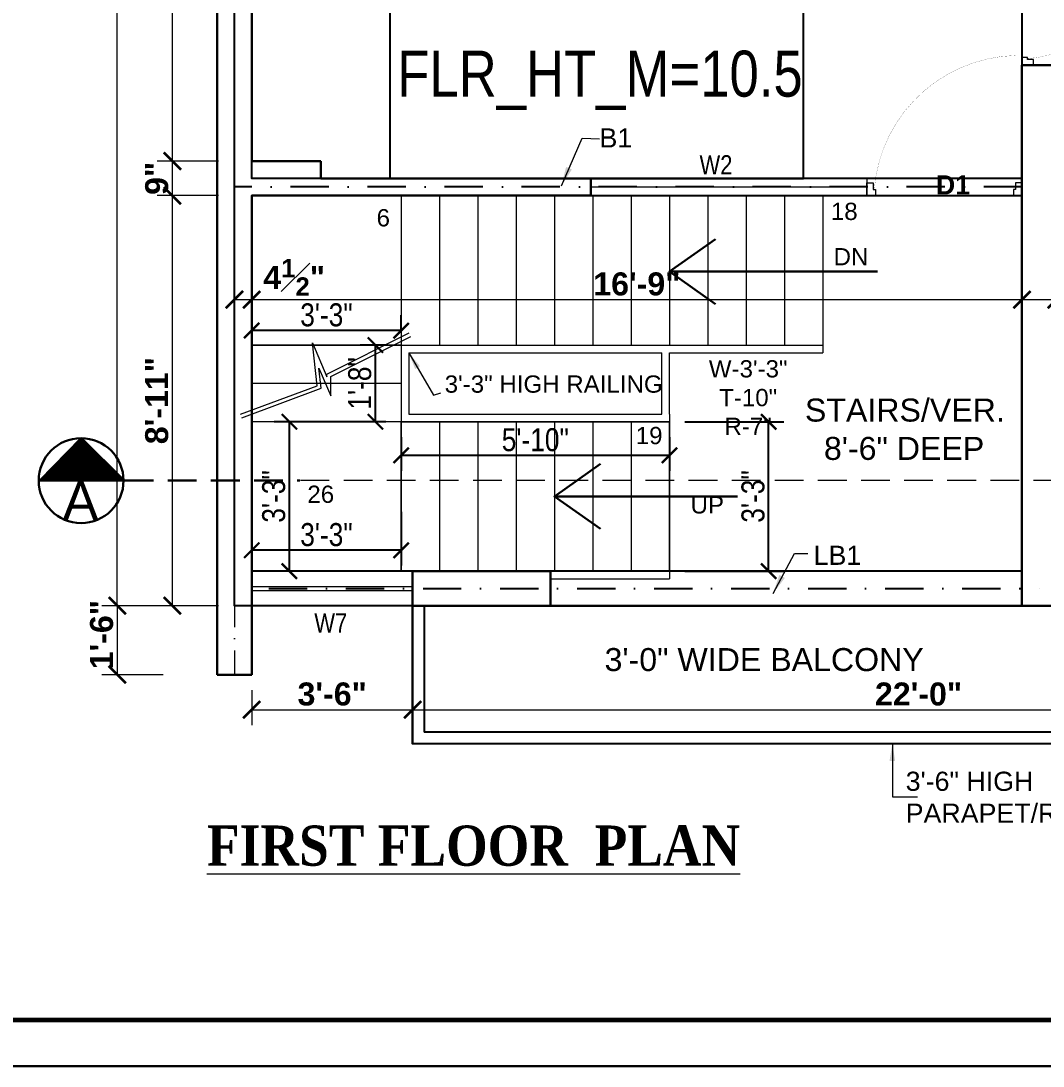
# Model space of a CAD drawing. Header units: feet. Extents: x 12125 to 16886, y -11859 to -10215.
# Drawn here: x 13717.1 to 13983.8, y -11661.1 to -11388.4 of the extents above; entities that cross this region are included whole.
import ezdxf

# ---------------------------------------------------------------- set-up
doc = ezdxf.new("R2010")
doc.units = ezdxf.units.FT
doc.header["$MEASUREMENT"] = 0
doc.header["$PDMODE"] = 2
for name, pattern in [('ACAD_ISO04W100', [30, 24, -3, 0, -3]), ('DASHDOT', [1, 0.5, -0.25, 0, -0.25]), ('DASHED', [0.75, 0.5, -0.25])]:
    doc.linetypes.add(name, pattern=pattern)
doc.layers.get('0').update_dxf_attribs({"lineweight": 30})
for name, color, linetype, lineweight in [('BEAM', 3, 'Continuous', 15), ('BLK_1_FLR_1_STAIR_1_FLIGHT_1', 7, 'Continuous', 0), ('BLK_1_FLR_1_STAIR_1_FLIGHT_2', 7, 'Continuous', 0), ('BLK_1_FLR_1_STAIR_1_LANDING_1', 7, 'Continuous', 0), ('center line', 253, 'ACAD_ISO04W100', 5), ('DIM 01', 7, 'Continuous', 9), ('DOOR', 32, 'Continuous', 13), ('DOTTED', 15, 'DASHED', 18), ('HATCH', 9, 'Continuous', 20), ('JOINERY TEXT', 193, 'Continuous', 0), ('RAILING', 210, 'Continuous', 25), ('STAIR', 82, 'Continuous', 15), ('TEXT', 7, 'Continuous', 30), ('TITLE', 5, 'Continuous', 30), ('WALL', 10, 'Continuous', 30), ('WINDOW', 150, 'Continuous', 20)]:
    doc.layers.add(name, color=color, linetype=linetype, lineweight=lineweight)
doc.layers.add('BLK_1_FLR_1_BLT_UP_AREA', color=25, linetype='Continuous', true_color=0x995f4c, plot=False)
doc.layers.add('BLK_1_FLR_1_CHAJJA', color=7, linetype='Continuous')
doc.layers.add('BLK_1_FLR_1_ROOM_3_LIGHT_VENTILATION_3', color=7, linetype='Continuous')
doc.layers.add('BLK_1_FLR_1_REGULAR_ROOM_3', color=1, linetype='Continuous', plot=False)
doc.layers.add('BLK_1_FLR_1_STAIR_1', color=1, linetype='Continuous', plot=False)
doc.styles.add('AR. TEXT 01', font='arialbd.ttf')
doc.styles.add('p.h tex', font='techb___.ttf')
doc.styles.get("Standard").update_dxf_attribs({"font": 'ARIALN.TTF'})
doc.styles.add('TEX02', font='GARA.TTF')
doc.styles.add('TITLE TXT', font='arial.ttf', dxfattribs={"height": 6})
doc.dimstyles.new('DIM 50', dxfattribs={"dimtxt": 6, "dimasz": 3, "dimexe": 6, "dimexo": 4, "dimgap": 0.3125, "dimtad": 1, "dimzin": 3, "dimdsep": 46, "dimlunit": 4, "dimtxsty": 'AR. TEXT 01', "dimblk": 'DOT', "dimcen": 0.09, "dimclrd": 256, "dimclre": 256, "dimclrt": 256, "dimazin": 0, "dimtfac": 0.8, "dimtofl": 0, "dimtmove": 1, "dimatfit": 3, "dimfxl": 6, "dimfxlon": 1, "dimfrac": 1, "dimtolj": 1, "dimtzin": 0, "dimlwd": -1, "dimlwe": -1, "dimarcsym": 1})
doc.dimstyles.get("Standard").update_dxf_attribs({"dimtxt": 6, "dimasz": 4, "dimexe": 4, "dimexo": 4, "dimgap": 1, "dimtad": 1, "dimdec": 1, "dimzin": 3, "dimdsep": 46, "dimlunit": 4, "dimtxsty": 'Standard', "dimblk": 'ARCHTICK', "dimcen": 0.09, "dimadec": 0, "dimazin": 0, "dimtfac": 1.005, "dimtdec": 1, "dimtofl": 0, "dimtmove": 2, "dimatfit": 3, "dimfxl": 4, "dimfxlon": 1, "dimtolj": 1, "dimtzin": 0, "dimarcsym": 0})

# ---------------------------------------------------------------- blocks, each defined once
blk = doc.blocks.new('D4')
at = {"const_width": 1.12}
blk.add_lwpolyline([(-48.4, 1142.1, 0.383411), (-1083.4, 51.8, 0.414214)], format="xyb", dxfattribs=at)
for points in [[(-100, 1151), (-48.4, 1151), (-48.4, 1133.3), (0, 1133.3), (0, 1200), (-100, 1200), (-100, 1151)], [(-100, 49), (-48.4, 49), (-48.4, 66.7), (0, 66.7), (0, 0), (-100, 0), (-100, 49)]]:
    blk.add_lwpolyline(points)
blk.add_lwpolyline([(-1083.4, 51.8), (-58.1, 51.8), (-58.1, 67.5), (-1083.4, 67.5)], dxfattribs=at)
blk = doc.blocks.new('_Dot')
at = {"color": 0, "linetype": 'ByBlock', "lineweight": -2}
blk.add_line((-0.5, 0), (-1, 0), dxfattribs=at)
at = {"color": 0, "linetype": 'ByBlock', "const_width": 0.5}
blk.add_lwpolyline([(-0.25, 0, 1), (0.25, 0, 1)], format="xyb", close=True, dxfattribs=at)
blk = doc.blocks.new('WERF')
at = {"layer": 'HATCH', "ltscale": 10}
h = blk.add_hatch(dxfattribs=at)
h.set_pattern_fill('ANSI31', color=256, angle=90, style=0)
h.set_pattern_definition([(135, (-8259.03711, -71951.85802), (-0.08838834765, -0.08838834765), [])])
h.paths.add_polyline_path([(79796.25, -79394.93), (79785.18, -79406), (79807.32, -79406)])
h = blk.add_hatch(dxfattribs=at)
h.set_pattern_fill('ANSI31', color=256, angle=90, style=0)
h.set_pattern_definition([(135, (-7925.13283, -71951.85802), (-0.08838834765, -0.08838834765), [])])
h.paths.add_polyline_path([(80243.74, -79394.93), (80254.8, -79406), (80232.67, -79406)])
at = {"layer": 'WALL', "color": 3, "ltscale": 15}
for p, q in [((79795.93, -79394.93), (79785.18, -79406)), ((79795.93, -79394.93), (79807, -79406)), ((80244.06, -79394.93), (80232.99, -79406)), ((80244.06, -79394.93), (80254.8, -79406)), ((79807.32, -79406), (79785.18, -79406)), ((80232.67, -79406), (80254.8, -79406))]:
    blk.add_line(p, q, dxfattribs=at)
at = {"layer": 'WALL', "color": 3, "linetype": 'DASHED', "ltscale": 15}
for p, q in [((79807.32, -79406), (79853.04, -79406)), ((80232.67, -79406), (80186.95, -79406))]:
    blk.add_line(p, q, dxfattribs=at)
at = {"layer": 'WALL', "color": 3, "linetype": 'DASHED', "lineweight": 20, "ltscale": 15}
blk.add_line((80186.95, -79406), (79853.04, -79406), dxfattribs=at)
at = {"layer": 'WALL', "color": 3, "ltscale": 15}
for centre in [(79795.93, -79406), (80244.06, -79406)]:
    blk.add_circle(centre, 11.07, dxfattribs=at)
at = {"layer": 'TEXT', "char_height": 10, "width": 27.269, "attachment_point": 2, "style": 'TEX02'}
for insert in [(79795.79, -79406.24), (80244.2, -79406.24)]:
    blk.add_mtext('\\A1;{\\fArial|b0|i0|c0|p34;A}', dxfattribs=dict(at, insert=insert))
blk = doc.blocks.new('_ArchTick')
at = {"color": 0, "linetype": 'ByBlock', "const_width": 0.15}
blk.add_lwpolyline([(-0.5, -0.5), (0.5, 0.5)], dxfattribs=at)
blk = doc.blocks.new('*D47')
at = {"layer": 'Defpoints', "color": 0, "transparency": 16777216}
for p in [(13742.19, -10934.95), (13807.83, -10934.95), (13802.44, -11540.95)]:
    blk.add_point(p, dxfattribs=at)
at = {"layer": 'DIM 01', "transparency": 16777216}
for p, q in [((13754.19, -10934.95), (13738.19, -10934.95)), ((13742.19, -11540.95), (13742.19, -10934.95)), ((13754.19, -11540.95), (13738.19, -11540.95))]:
    blk.add_line(p, q, dxfattribs=at)
at = {"layer": 'DIM 01', "transparency": 16777216, "xscale": 4.5, "yscale": 4.5, "zscale": 4.5}
for p, rotation in [((13742.19, -10934.95), 90), ((13742.19, -11540.95), 270)]:
    blk.add_blockref('_ArchTick', p, dxfattribs=dict(at, rotation=rotation))
at = {"layer": 'DIM 01', "transparency": 16777216, "insert": (13738.13, -11237.95), "char_height": 6, "attachment_point": 5, "rotation": 90, "style": 'AR. TEXT 01'}
blk.add_mtext('\\A1;50\'-6"', dxfattribs=at)
blk = doc.blocks.new('*D48')
at = {"layer": 'Defpoints', "color": 0, "transparency": 16777216}
for p in [(13796.24, -11540.95), (13742.19, -11558.95), (13781.78, -11558.95)]:
    blk.add_point(p, dxfattribs=at)
at = {"layer": 'DIM 01', "transparency": 16777216}
for p, q in [((13754.19, -11540.95), (13738.19, -11540.95)), ((13742.19, -11540.95), (13742.19, -11558.95)), ((13754.19, -11558.95), (13738.19, -11558.95))]:
    blk.add_line(p, q, dxfattribs=at)
at = {"layer": 'DIM 01', "transparency": 16777216, "xscale": 4.5, "yscale": 4.5, "zscale": 4.5}
for p, rotation in [((13742.19, -11540.95), 90), ((13742.19, -11558.95), 270)]:
    blk.add_blockref('_ArchTick', p, dxfattribs=dict(at, rotation=rotation))
at = {"layer": 'DIM 01', "transparency": 16777216, "insert": (13738.13, -11548.51), "char_height": 6, "attachment_point": 5, "rotation": 90, "style": 'AR. TEXT 01'}
blk.add_mtext('\\A1;1\'-6"', dxfattribs=at)
blk = doc.blocks.new('*D49')
at = {"layer": 'Defpoints', "color": 0, "transparency": 16777216}
for p in [(13756.58, -11433.95), (13794.59, -11433.95), (13799.78, -11540.95)]:
    blk.add_point(p, dxfattribs=at)
at = {"layer": 'DIM 01', "transparency": 16777216}
for p, q in [((13768.58, -11433.95), (13752.58, -11433.95)), ((13756.58, -11540.95), (13756.58, -11433.95)), ((13768.58, -11540.95), (13752.58, -11540.95))]:
    blk.add_line(p, q, dxfattribs=at)
at = {"layer": 'DIM 01', "transparency": 16777216, "xscale": 4.5, "yscale": 4.5, "zscale": 4.5}
for p, rotation in [((13756.58, -11433.95), 90), ((13756.58, -11540.95), 270)]:
    blk.add_blockref('_ArchTick', p, dxfattribs=dict(at, rotation=rotation))
at = {"layer": 'DIM 01', "transparency": 16777216, "insert": (13752.52, -11487.45), "char_height": 6, "attachment_point": 5, "rotation": 90, "style": 'AR. TEXT 01'}
blk.add_mtext('\\A1;8\'-11"', dxfattribs=at)
blk = doc.blocks.new('*D50')
at = {"layer": 'Defpoints', "color": 0, "transparency": 16777216}
for p in [(13756.58, -11424.95), (13795.55, -11424.95), (13794.59, -11433.95)]:
    blk.add_point(p, dxfattribs=at)
at = {"layer": 'DIM 01', "transparency": 16777216}
for p, q in [((13768.58, -11424.95), (13752.58, -11424.95)), ((13756.58, -11433.95), (13756.58, -11424.95)), ((13768.58, -11433.95), (13752.58, -11433.95))]:
    blk.add_line(p, q, dxfattribs=at)
at = {"layer": 'DIM 01', "transparency": 16777216, "xscale": 4.5, "yscale": 4.5, "zscale": 4.5}
for p, rotation in [((13756.58, -11424.95), 90), ((13756.58, -11433.95), 270)]:
    blk.add_blockref('_ArchTick', p, dxfattribs=dict(at, rotation=rotation))
at = {"layer": 'DIM 01', "transparency": 16777216, "insert": (13752.52, -11429.45), "char_height": 6, "attachment_point": 5, "rotation": 90, "style": 'AR. TEXT 01'}
blk.add_mtext('\\A1;9"', dxfattribs=at)
blk = doc.blocks.new('*D51')
at = {"layer": 'Defpoints', "color": 0, "transparency": 16777216}
for p in [(13756.58, -11276.95), (13793.81, -11276.95), (13795.55, -11424.95)]:
    blk.add_point(p, dxfattribs=at)
at = {"layer": 'DIM 01', "transparency": 16777216}
for p, q in [((13768.58, -11276.95), (13752.58, -11276.95)), ((13756.58, -11424.95), (13756.58, -11276.95)), ((13768.58, -11424.95), (13752.58, -11424.95))]:
    blk.add_line(p, q, dxfattribs=at)
at = {"layer": 'DIM 01', "transparency": 16777216, "xscale": 4.5, "yscale": 4.5, "zscale": 4.5}
for p, rotation in [((13756.58, -11276.95), 90), ((13756.58, -11424.95), 270)]:
    blk.add_blockref('_ArchTick', p, dxfattribs=dict(at, rotation=rotation))
at = {"layer": 'DIM 01', "transparency": 16777216, "insert": (13752.57, -11350.95), "char_height": 6, "attachment_point": 5, "rotation": 90, "style": 'AR. TEXT 01'}
blk.add_mtext('\\A1;12\'-4"', dxfattribs=at)
blk = doc.blocks.new('*D62')
at = {"layer": 'Defpoints', "color": 0, "transparency": 16777216}
for p in [(13777.28, -11558.95), (13819.28, -11558.95), (13819.28, -11568.09)]:
    blk.add_point(p, dxfattribs=at)
at = {"layer": 'DIM 01', "transparency": 16777216}
for p, q in [((13777.28, -11562.95), (13777.28, -11572.09)), ((13819.28, -11562.95), (13819.28, -11572.09)), ((13777.28, -11568.09), (13819.28, -11568.09))]:
    blk.add_line(p, q, dxfattribs=at)
at = {"layer": 'DIM 01', "transparency": 16777216, "xscale": 4.5, "yscale": 4.5, "zscale": 4.5, "rotation": 180}
blk.add_blockref('_ArchTick', (13777.28, -11568.09), dxfattribs=at)
at = {"layer": 'DIM 01', "transparency": 16777216, "xscale": 4.5, "yscale": 4.5, "zscale": 4.5}
blk.add_blockref('_ArchTick', (13819.28, -11568.09), dxfattribs=at)
at = {"layer": 'DIM 01', "transparency": 16777216, "insert": (13798.28, -11564.03), "char_height": 6, "attachment_point": 5, "style": 'AR. TEXT 01'}
blk.add_mtext('\\A1;3\'-6"', dxfattribs=at)
blk = doc.blocks.new('*D156')
at = {"layer": 'Defpoints', "color": 0, "transparency": 16777216}
for p in [(13777.28, -11461.1), (13772.78, -11464.91), (13777.28, -11464.91)]:
    blk.add_point(p, dxfattribs=at)
at = {"layer": 'DIM 01', "transparency": 16777216}
for p, q in [((13772.78, -11460.91), (13772.78, -11457.1)), ((13777.28, -11460.91), (13777.28, -11457.1)), ((13772.78, -11461.1), (13777.28, -11461.1))]:
    blk.add_line(p, q, dxfattribs=at)
at = {"layer": 'DIM 01', "transparency": 16777216, "xscale": 4.5, "yscale": 4.5, "zscale": 4.5, "rotation": 180}
blk.add_blockref('_ArchTick', (13772.78, -11461.1), dxfattribs=at)
at = {"layer": 'DIM 01', "transparency": 16777216, "xscale": 4.5, "yscale": 4.5, "zscale": 4.5}
blk.add_blockref('_ArchTick', (13777.28, -11461.1), dxfattribs=at)
at = {"layer": 'DIM 01', "transparency": 16777216, "insert": (13788.36, -11455.28), "char_height": 6, "attachment_point": 5, "style": 'AR. TEXT 01'}
blk.add_mtext('\\A1;4{\\H0.800000x;\\S1#2;}"', dxfattribs=at)
blk = doc.blocks.new('*D157')
at = {"layer": 'Defpoints', "color": 0, "transparency": 16777216}
for p in [(13978.28, -11461.1), (13978.28, -11461.1), (13777.28, -11464.91)]:
    blk.add_point(p, dxfattribs=at)
at = {"layer": 'DIM 01', "transparency": 16777216}
for p, q in [((13777.28, -11460.91), (13777.28, -11457.1)), ((13978.28, -11457.1), (13978.28, -11457.1)), ((13777.28, -11461.1), (13978.28, -11461.1))]:
    blk.add_line(p, q, dxfattribs=at)
at = {"layer": 'DIM 01', "transparency": 16777216, "xscale": 4.5, "yscale": 4.5, "zscale": 4.5, "rotation": 180}
blk.add_blockref('_ArchTick', (13777.28, -11461.1), dxfattribs=at)
at = {"layer": 'DIM 01', "transparency": 16777216, "xscale": 4.5, "yscale": 4.5, "zscale": 4.5}
blk.add_blockref('_ArchTick', (13978.28, -11461.1), dxfattribs=at)
at = {"layer": 'DIM 01', "transparency": 16777216, "insert": (13877.78, -11457.03), "char_height": 6, "attachment_point": 5, "style": 'AR. TEXT 01'}
blk.add_mtext('\\A1;16\'-9"', dxfattribs=at)
blk = doc.blocks.new('*D158')
at = {"layer": 'Defpoints', "color": 0, "transparency": 16777216}
for p in [(13978.28, -11461.1), (13987.28, -11461.1), (13987.28, -11465.95)]:
    blk.add_point(p, dxfattribs=at)
at = {"layer": 'DIM 01', "transparency": 16777216}
for p, q in [((13978.28, -11457.1), (13978.28, -11457.1)), ((13987.28, -11461.95), (13987.28, -11457.1)), ((13978.28, -11461.1), (13987.28, -11461.1)), ((13987.28, -11461.1), (14003.51, -11461.1))]:
    blk.add_line(p, q, dxfattribs=at)
at = {"layer": 'DIM 01', "transparency": 16777216, "xscale": 4.5, "yscale": 4.5, "zscale": 4.5, "rotation": 180}
blk.add_blockref('_ArchTick', (13978.28, -11461.1), dxfattribs=at)
at = {"layer": 'DIM 01', "transparency": 16777216, "xscale": 4.5, "yscale": 4.5, "zscale": 4.5}
blk.add_blockref('_ArchTick', (13987.28, -11461.1), dxfattribs=at)
at = {"layer": 'DIM 01', "transparency": 16777216, "insert": (13998.54, -11457.03), "char_height": 6, "attachment_point": 5, "style": 'AR. TEXT 01'}
blk.add_mtext('\\A1;9"', dxfattribs=at)
blk = doc.blocks.new('*D168')
at = {"layer": 'Defpoints', "color": 0, "transparency": 16777216}
for p in [(13819.28, -11563.44), (14083.28, -11563.44), (14083.28, -11568.09)]:
    blk.add_point(p, dxfattribs=at)
at = {"layer": 'DIM 01', "transparency": 16777216}
for p, q in [((13819.28, -11567.44), (13819.28, -11572.09)), ((13819.28, -11568.09), (14083.28, -11568.09)), ((14083.28, -11567.44), (14083.28, -11572.09))]:
    blk.add_line(p, q, dxfattribs=at)
at = {"layer": 'DIM 01', "transparency": 16777216, "xscale": 4.5, "yscale": 4.5, "zscale": 4.5, "rotation": 180}
blk.add_blockref('_ArchTick', (13819.28, -11568.09), dxfattribs=at)
at = {"layer": 'DIM 01', "transparency": 16777216, "xscale": 4.5, "yscale": 4.5, "zscale": 4.5}
blk.add_blockref('_ArchTick', (14083.28, -11568.09), dxfattribs=at)
at = {"layer": 'DIM 01', "transparency": 16777216, "insert": (13951.28, -11564.03), "char_height": 6, "attachment_point": 5, "style": 'AR. TEXT 01'}
blk.add_mtext('\\A1;22\'-0"', dxfattribs=at)
blk = doc.blocks.new('*D409')
at = {"layer": 'BLK_1_FLR_1_STAIR_1_FLIGHT_1', "color": 0, "lineweight": -2, "transparency": 16777216}
for p, q in [((13816.28, -11496.95), (13816.28, -11505.74)), ((13886.28, -11496.95), (13886.28, -11505.74)), ((13886.28, -11501.74), (13816.28, -11501.74))]:
    blk.add_line(p, q, dxfattribs=at)
at = {"layer": 'Defpoints', "color": 0, "transparency": 16777216}
for p in [(13816.28, -11492.95), (13886.28, -11492.95), (13816.28, -11501.74)]:
    blk.add_point(p, dxfattribs=at)
at = {"layer": 'BLK_1_FLR_1_STAIR_1_FLIGHT_1', "color": 0, "lineweight": -2, "transparency": 16777216, "xscale": 4, "yscale": 4, "zscale": 4, "rotation": 180}
blk.add_blockref('_ArchTick', (13816.28, -11501.74), dxfattribs=at)
at = {"layer": 'BLK_1_FLR_1_STAIR_1_FLIGHT_1', "color": 0, "lineweight": -2, "transparency": 16777216, "xscale": 4, "yscale": 4, "zscale": 4}
blk.add_blockref('_ArchTick', (13886.28, -11501.74), dxfattribs=at)
at = {"layer": 'BLK_1_FLR_1_STAIR_1_FLIGHT_1', "color": 0, "transparency": 16777216, "insert": (13851.28, -11497.68), "char_height": 6, "attachment_point": 5}
blk.add_mtext('\\A1;5\'-10"', dxfattribs=at)
blk = doc.blocks.new('*D410')
at = {"layer": 'BLK_1_FLR_1_STAIR_1_FLIGHT_1', "color": 0, "lineweight": -2, "transparency": 16777216}
for p, q in [((13890.28, -11492.95), (13916.17, -11492.95)), ((13912.17, -11531.95), (13912.17, -11492.95)), ((13890.28, -11531.95), (13916.17, -11531.95))]:
    blk.add_line(p, q, dxfattribs=at)
at = {"layer": 'Defpoints', "color": 0, "transparency": 16777216}
for p in [(13886.28, -11492.95), (13912.17, -11492.95), (13886.28, -11531.95)]:
    blk.add_point(p, dxfattribs=at)
at = {"layer": 'BLK_1_FLR_1_STAIR_1_FLIGHT_1', "color": 0, "lineweight": -2, "transparency": 16777216, "xscale": 4, "yscale": 4, "zscale": 4}
for p, rotation in [((13912.17, -11492.95), 90), ((13912.17, -11531.95), 270)]:
    blk.add_blockref('_ArchTick', p, dxfattribs=dict(at, rotation=rotation))
at = {"layer": 'BLK_1_FLR_1_STAIR_1_FLIGHT_1', "color": 0, "transparency": 16777216, "insert": (13908.11, -11512.45), "char_height": 6, "attachment_point": 5, "rotation": 90}
blk.add_mtext('\\A1;3\'-3"', dxfattribs=at)
blk = doc.blocks.new('*D411')
at = {"layer": 'BLK_1_FLR_1_STAIR_1_LANDING_1', "color": 0, "lineweight": -2, "transparency": 16777216}
for p, q in [((13816.28, -11516.45), (13816.28, -11530.5)), ((13816.28, -11526.5), (13777.28, -11526.5)), ((13777.28, -11529.99), (13777.28, -11530.5))]:
    blk.add_line(p, q, dxfattribs=at)
at = {"layer": 'Defpoints', "color": 0, "transparency": 16777216}
for p in [(13816.28, -11512.45), (13777.28, -11525.99), (13777.28, -11526.5)]:
    blk.add_point(p, dxfattribs=at)
at = {"layer": 'BLK_1_FLR_1_STAIR_1_LANDING_1', "color": 0, "lineweight": -2, "transparency": 16777216, "xscale": 4, "yscale": 4, "zscale": 4, "rotation": 180}
blk.add_blockref('_ArchTick', (13777.28, -11526.5), dxfattribs=at)
at = {"layer": 'BLK_1_FLR_1_STAIR_1_LANDING_1', "color": 0, "lineweight": -2, "transparency": 16777216, "xscale": 4, "yscale": 4, "zscale": 4}
blk.add_blockref('_ArchTick', (13816.28, -11526.5), dxfattribs=at)
at = {"layer": 'BLK_1_FLR_1_STAIR_1_LANDING_1', "color": 0, "transparency": 16777216, "insert": (13796.78, -11522.44), "char_height": 6, "attachment_point": 5}
blk.add_mtext('\\A1;3\'-3"', dxfattribs=at)
blk = doc.blocks.new('*D412')
at = {"layer": 'BLK_1_FLR_1_STAIR_1_LANDING_1', "color": 0, "lineweight": -2, "transparency": 16777216}
for p, q in [((13812.28, -11492.95), (13783.11, -11492.95)), ((13787.11, -11531.95), (13787.11, -11492.95)), ((13812.28, -11531.95), (13783.11, -11531.95))]:
    blk.add_line(p, q, dxfattribs=at)
at = {"layer": 'Defpoints', "color": 0, "transparency": 16777216}
for p in [(13787.11, -11492.95), (13816.28, -11492.95), (13816.28, -11531.95)]:
    blk.add_point(p, dxfattribs=at)
at = {"layer": 'BLK_1_FLR_1_STAIR_1_LANDING_1', "color": 0, "lineweight": -2, "transparency": 16777216, "xscale": 4, "yscale": 4, "zscale": 4}
for p, rotation in [((13787.11, -11492.95), 90), ((13787.11, -11531.95), 270)]:
    blk.add_blockref('_ArchTick', p, dxfattribs=dict(at, rotation=rotation))
at = {"layer": 'BLK_1_FLR_1_STAIR_1_LANDING_1', "color": 0, "transparency": 16777216, "insert": (13783.04, -11512.45), "char_height": 6, "attachment_point": 5, "rotation": 90}
blk.add_mtext('\\A1;3\'-3"', dxfattribs=at)
blk = doc.blocks.new('*D413')
at = {"layer": 'BLK_1_FLR_1_STAIR_1_FLIGHT_2', "color": 0, "lineweight": -2, "transparency": 16777216}
for p, q in [((13812.28, -11472.95), (13805.56, -11472.95)), ((13809.56, -11492.95), (13809.56, -11472.95)), ((13812.28, -11492.95), (13805.56, -11492.95))]:
    blk.add_line(p, q, dxfattribs=at)
at = {"layer": 'Defpoints', "color": 0, "transparency": 16777216}
for p in [(13809.56, -11472.95), (13816.28, -11472.95), (13816.28, -11492.95)]:
    blk.add_point(p, dxfattribs=at)
at = {"layer": 'BLK_1_FLR_1_STAIR_1_FLIGHT_2', "color": 0, "lineweight": -2, "transparency": 16777216, "xscale": 4, "yscale": 4, "zscale": 4}
for p, rotation in [((13809.56, -11472.95), 90), ((13809.56, -11492.95), 270)]:
    blk.add_blockref('_ArchTick', p, dxfattribs=dict(at, rotation=rotation))
at = {"layer": 'BLK_1_FLR_1_STAIR_1_FLIGHT_2', "color": 0, "transparency": 16777216, "insert": (13805.49, -11482.95), "char_height": 6, "attachment_point": 5, "rotation": 90}
blk.add_mtext('\\A1;1\'-8"', dxfattribs=at)
blk = doc.blocks.new('*D414')
at = {"layer": 'BLK_1_FLR_1_STAIR_1_FLIGHT_2', "color": 0, "lineweight": -2, "transparency": 16777216}
for p, q in [((13777.28, -11468.95), (13777.28, -11465.16)), ((13816.28, -11468.95), (13816.28, -11465.16)), ((13816.28, -11469.16), (13777.28, -11469.16))]:
    blk.add_line(p, q, dxfattribs=at)
at = {"layer": 'Defpoints', "color": 0, "transparency": 16777216}
for p in [(13777.28, -11469.16), (13777.28, -11472.95), (13816.28, -11472.95)]:
    blk.add_point(p, dxfattribs=at)
at = {"layer": 'BLK_1_FLR_1_STAIR_1_FLIGHT_2', "color": 0, "lineweight": -2, "transparency": 16777216, "xscale": 4, "yscale": 4, "zscale": 4, "rotation": 180}
blk.add_blockref('_ArchTick', (13777.28, -11469.16), dxfattribs=at)
at = {"layer": 'BLK_1_FLR_1_STAIR_1_FLIGHT_2', "color": 0, "lineweight": -2, "transparency": 16777216, "xscale": 4, "yscale": 4, "zscale": 4}
blk.add_blockref('_ArchTick', (13816.28, -11469.16), dxfattribs=at)
at = {"layer": 'BLK_1_FLR_1_STAIR_1_FLIGHT_2', "color": 0, "transparency": 16777216, "insert": (13796.78, -11465.1), "char_height": 6, "attachment_point": 5}
blk.add_mtext('\\A1;3\'-3"', dxfattribs=at)

msp = doc.modelspace()

# ---------------------------------------------------------------- linework, layer by layer
at = {"color": 3, "elevation": -0.904}
msp.add_lwpolyline([(13212.429, -10214.819), (14972.942, -10214.819), (14972.942, -11661.078), (13212.429, -11661.078)], close=True, dxfattribs=at)
at = {"layer": 'BEAM', "linetype": 'DASHDOT', "lineweight": 25, "ltscale": 20}
for p, q in [((13978.278, -11431.703), (13772.778, -11431.703)), ((13781.778, -11536.453), (13982.778, -11536.453))]:
    msp.add_line(p, q, dxfattribs=at)
at = {"layer": 'BLK_1_FLR_1_BLT_UP_AREA', "color": 25}
msp.add_lwpolyline([(13772.778, -10934.953), (14123.778, -10934.953), (14123.778, -11540.953), (13772.778, -11540.953), (13772.778, -10934.953)], dxfattribs=at)
at = {"layer": 'BLK_1_FLR_1_CHAJJA'}
msp.add_lwpolyline([(14119.278, -11558.953), (14083.278, -11558.953), (14083.278, -11576.953), (13819.278, -11576.953), (13819.278, -11540.953), (14119.278, -11540.953), (14119.278, -11558.953)], dxfattribs=at)
at = {"layer": 'BLK_1_FLR_1_REGULAR_ROOM_3', "color": 1}
msp.add_lwpolyline([(13777.278, -11276.953), (13978.278, -11276.953), (13978.278, -11429.453), (13777.278, -11429.453)], close=True, dxfattribs=at)
at = {"layer": 'BLK_1_FLR_1_ROOM_3_LIGHT_VENTILATION_3', "color": 114, "true_color": 0x139b48}
msp.add_lwpolyline([(13813.278, -11429.453), (13921.278, -11429.453), (13921.278, -11339.453), (13813.278, -11339.453)], close=True, dxfattribs=at)
at = {"layer": 'BLK_1_FLR_1_STAIR_1'}
msp.add_lwpolyline([(13978.278, -11531.953), (13777.278, -11531.953), (13777.278, -11433.953), (13978.278, -11433.953)], close=True, dxfattribs=at)
at = {"layer": 'BLK_1_FLR_1_STAIR_1_FLIGHT_1', "color": 3}
for p, q in [((13816.278, -11492.953), (13816.278, -11531.953)), ((13826.278, -11492.953), (13826.278, -11531.953)), ((13836.278, -11492.953), (13836.278, -11531.953)), ((13846.278, -11492.953), (13846.278, -11531.953)), ((13856.278, -11492.953), (13856.278, -11531.953)), ((13866.278, -11492.953), (13866.278, -11531.953)), ((13876.278, -11492.953), (13876.278, -11531.953)), ((13886.278, -11492.953), (13886.278, -11531.953))]:
    msp.add_line(p, q, dxfattribs=at)
at = {"layer": 'BLK_1_FLR_1_STAIR_1_FLIGHT_1'}
msp.add_lwpolyline([(13816.278, -11531.953), (13886.278, -11531.953), (13886.278, -11492.953), (13816.278, -11492.953)], close=True, dxfattribs=at)
at = {"layer": 'BLK_1_FLR_1_STAIR_1_FLIGHT_2', "color": 3}
for p, q in [((13816.278, -11472.953), (13777.278, -11472.953)), ((13816.278, -11482.953), (13777.278, -11482.953)), ((13816.278, -11492.953), (13777.278, -11492.953))]:
    msp.add_line(p, q, dxfattribs=at)
at = {"layer": 'BLK_1_FLR_1_STAIR_1_FLIGHT_2'}
msp.add_lwpolyline([(13816.278, -11492.953), (13777.278, -11492.953), (13777.278, -11472.953), (13816.278, -11472.953)], close=True, dxfattribs=at)
at = {"layer": 'BLK_1_FLR_1_STAIR_1_LANDING_1'}
msp.add_lwpolyline([(13777.278, -11531.953), (13816.278, -11531.953), (13816.278, -11492.953), (13777.278, -11492.953)], close=True, dxfattribs=at)
at = {"layer": 'center line'}
msp.add_line((13772.778, -10739.953), (13772.778, -11558.953), dxfattribs=at)
at = {"layer": 'DIM 01'}
msp.add_line((13937.778, -11429.453), (13937.778, -11433.953), dxfattribs=at)
at = {"layer": 'DOTTED', "ltscale": 10}
msp.add_line((13855.278, -11540.953), (13978.278, -11540.953), dxfattribs=at)
at = {"layer": 'RAILING', "ltscale": 10}
for p, q in [((13819.278, -11540.953), (13819.278, -11576.953)), ((13822.278, -11540.953), (13822.278, -11573.953)), ((14080.278, -11573.953), (13822.278, -11573.953)), ((14083.278, -11576.953), (13819.278, -11576.953))]:
    msp.add_line(p, q, dxfattribs=at)
at = {"layer": 'STAIR', "ltscale": 10}
for p, q in [((13816.278, -11433.953), (13816.278, -11472.953)), ((13826.278, -11433.953), (13826.278, -11472.953)), ((13836.278, -11433.953), (13836.278, -11472.953)), ((13846.278, -11433.953), (13846.278, -11472.953)), ((13856.278, -11433.953), (13856.278, -11472.953)), ((13866.278, -11433.953), (13866.278, -11472.953)), ((13876.278, -11433.953), (13876.278, -11472.953)), ((13886.278, -11433.953), (13886.278, -11472.953)), ((13896.278, -11433.953), (13896.278, -11472.953)), ((13906.278, -11433.953), (13906.278, -11472.953)), ((13916.278, -11433.953), (13916.278, -11472.953)), ((13926.278, -11433.953), (13926.278, -11472.953)), ((13816.278, -11472.953), (13926.278, -11472.953)), ((13816.278, -11472.953), (13816.278, -11492.953)), ((13818.278, -11474.953), (13884.278, -11474.953)), ((13818.278, -11474.953), (13818.278, -11490.953)), ((13884.278, -11490.953), (13884.278, -11474.953)), ((13886.278, -11474.953), (13926.278, -11474.953)), ((13886.278, -11490.953), (13886.278, -11474.953)), ((13926.278, -11472.953), (13926.278, -11474.953)), ((13818.278, -11490.953), (13884.278, -11490.953)), ((13886.278, -11490.953), (13886.278, -11492.953)), ((13816.278, -11492.953), (13886.278, -11492.953)), ((13855.278, -11531.953), (13886.278, -11531.953)), ((13886.278, -11531.953), (13886.278, -11533.953)), ((13855.278, -11533.953), (13886.278, -11533.953))]:
    msp.add_line(p, q, dxfattribs=at)
for points in [[(13774.351, -11490.987), (13794.33, -11483.555), (13793.102, -11472.387), (13796.888, -11481.28), (13796.888, -11480.568), (13818.377, -11469.791)], [(13774.7, -11491.924), (13795.409, -11484.22), (13794.837, -11479.015), (13797.888, -11486.182), (13797.888, -11481.185), (13818.825, -11470.685)]]:
    msp.add_lwpolyline(points, dxfattribs=at)
at = {"layer": 'WALL', "ltscale": 10}
for p, q in [((13768.278, -10934.953), (13768.278, -11558.953)), ((13777.278, -11339.453), (13777.278, -11416.953)), ((13777.278, -11416.953), (13777.278, -11424.953)), ((13777.278, -11433.953), (13777.278, -11558.953)), ((13768.278, -11558.953), (13777.278, -11558.953))]:
    msp.add_line(p, q, dxfattribs=at)
at = {"layer": 'WALL', "ltscale": 5}
for p, q in [((13978.278, -11540.953), (13978.278, -11399.953)), ((13987.278, -11399.953), (13978.278, -11399.953)), ((13777.278, -11424.953), (13795.278, -11424.953)), ((13795.278, -11424.953), (13795.278, -11429.453)), ((13865.778, -11429.453), (13795.278, -11429.453)), ((13865.778, -11433.953), (13865.778, -11429.453)), ((13777.278, -11433.953), (13795.278, -11433.953)), ((13795.278, -11433.953), (13865.778, -11433.953)), ((13819.278, -11531.953), (13855.278, -11531.953)), ((13819.278, -11531.953), (13819.278, -11540.953)), ((13855.278, -11531.953), (13855.278, -11540.953)), ((13819.278, -11540.953), (13855.278, -11540.953)), ((14002.778, -11540.953), (13978.278, -11540.953))]:
    msp.add_line(p, q, dxfattribs=at)
at = {"layer": 'WALL', "color": 35, "linetype": 'Continuous', "lineweight": 60, "elevation": -0.904}
msp.add_lwpolyline([(13224.429, -10226.819), (14960.942, -10226.819), (14960.942, -11649.078), (13224.429, -11649.078)], close=True, dxfattribs=at)
at = {"layer": 'WINDOW', "ltscale": 10}
for p, q in [((13865.778, -11429.453), (13937.778, -11429.453)), ((13865.778, -11431.703), (13937.778, -11431.703)), ((13865.778, -11433.953), (13885.278, -11433.953)), ((13885.278, -11433.953), (13937.778, -11433.953)), ((13819.278, -11531.953), (13777.278, -11531.953)), ((13819.278, -11536.053), (13777.278, -11536.053)), ((13819.278, -11537.053), (13777.278, -11537.053)), ((13819.278, -11540.953), (13777.278, -11540.953))]:
    msp.add_line(p, q, dxfattribs=at)

# ---------------------------------------------------------------- block references
at = {"layer": 'DOOR'}
for p, xscale, yscale, zscale, rotation in [((13978.278, -11363.953), 0.03000000000002, 0.03000000000002, 0.03000000000002, 180.0000000003334), ((13978.278, -11433.953), -0.03374999999999, 0.03374999999999, 0.03374999999999, 89.99999999966646)]:
    msp.add_blockref('D4', p, dxfattribs=dict(at, xscale=xscale, yscale=yscale, zscale=zscale, rotation=rotation))
at = {"layer": 'WALL'}
msp.add_blockref('WERF', (-66063.168, 67897.678), dxfattribs=at)

# ---------------------------------------------------------------- texts
at = {"layer": 'BEAM', "linetype": 'DASHDOT', "lineweight": 25, "ltscale": 20, "char_height": 5, "width": 14.41479, "attachment_point": 1, "style": 'p.h tex'}
for s, insert in [('\\A1;{\\fArial|b0|i0|c0|p34;\\H1.0003x;B1}', (13868.024, -11416.399)), ('\\A1;{\\fArial|b0|i0|c0|p34;\\H1.0003x;LB1}', (13923.897, -11525.294))]:
    msp.add_mtext(s, dxfattribs=dict(at, insert=insert))
at = {"layer": 'BLK_1_FLR_1_STAIR_1', "insert": (13815.262, -11396.132, 0.958), "char_height": 17.1154, "width": 182.56431, "attachment_point": 1}
msp.add_mtext('{\\H0.7011x;FLR_HT_M=10.5}', dxfattribs=at)
at = {"layer": 'JOINERY TEXT', "insert": (13894.131, -11423.411), "char_height": 5, "width": 9.8234, "attachment_point": 1}
msp.add_mtext('W2', dxfattribs=at)
at = {"layer": 'JOINERY TEXT', "char_height": 5, "attachment_point": 1}
for s, insert in [('{\\fArial|b1|i0|c0|p34;D1}', (13955.8, -11428.662)), ('W7', (13793.617, -11542.958))]:
    msp.add_mtext(s, dxfattribs=dict(at, insert=insert))
at = {"layer": 'TEXT', "ltscale": 10, "char_height": 4.5, "attachment_point": 8}
for s, insert, width in [('\\A1;{\\fArial|b0|i0|c0|p34;18}', (13931.899, -11440.378), 9.63306), ('\\A1;{\\fArial|b0|i0|c0|p34;6}', (13811.616, -11442.048), 9.63306), ('\\A1;{\\fArial|b0|i0|c0|p34;DN}', (13933.658, -11452.144), 9.63306), ('\\A1;{\\fArial|b0|i0|c0|p34;W-3\'-3"\\PT-10"\\PR-7"}', (13906.824, -11496.398), 31.46245), ('\\A1;{\\fArial|b0|i0|c0|p34;3\'-3" HIGH RAILING}', (13856.076, -11485.442), 58.80749), ('\\A1;{\\fArial|b0|i0|c0|p34;19}', (13880.985, -11498.869), 9.63306), ('\\A1;{\\fArial|b0|i0|c0|p34;26}', (13795.297, -11514.186), 9.63306), ('\\A1;{\\fArial|b0|i0|c0|p34;UP}', (13896.16, -11516.953), 9.63306)]:
    msp.add_mtext(s, dxfattribs=dict(at, insert=insert, width=width))
at = {"layer": 'TEXT', "insert": (13901.315, -11486.911), "char_height": 6, "width": 91.7049, "attachment_point": 1, "style": 'TEX02'}
msp.add_mtext('\\A1;\\pi20.32175;{\\fArial|b0|i0|c0|p34;STAIRS/VER. \\P\\pi25.28219;8\'-6" DEEP}', dxfattribs=at)
at = {"layer": 'TEXT', "attachment_point": 1}
for s, insert, char_height, width in [('\\A1;\\pi15.42119;{\\fArial|b0|i0|c0|p34;3\'-0" WIDE BALCONY}', (13853.93, -11552.011), 6, 113.71686), ('{\\fArial|b0|i0|c0|p34;3\'-6" HIGH \\PPARAPET/RAILING}', (13947.928, -11584.263), 5, 65.18976)]:
    msp.add_mtext(s, dxfattribs=dict(at, insert=insert, char_height=char_height, width=width))
at = {"layer": 'TITLE', "lineweight": 18, "insert": (13765.595, -11598.299), "char_height": 10.5, "width": 340.09129, "attachment_point": 1, "style": 'TITLE TXT'}
msp.add_mtext('\\A1;{\\fGaramond|b1|i0|c0|p18;\\LFIRST FLOOR  PLAN}', dxfattribs=at)

# ---------------------------------------------------------------- dimensions: what is measured, and where the dimension line sits
at = {"layer": 'BLK_1_FLR_1_STAIR_1_FLIGHT_1', "color": 2}
dim = msp.add_linear_dim(base=(13912.173, -11492.953), p1=(13886.278, -11531.953), p2=(13886.278, -11492.953), angle=90, dimstyle='Standard', override={"dimfxl": 1, "dimfxlon": 0}, dxfattribs=at)
dim.commit()
dim.dimension.update_dxf_attribs({"geometry": '*D410', "text_midpoint": (13908.11, -11512.453)})
at = {"layer": 'BLK_1_FLR_1_STAIR_1_FLIGHT_1', "color": 1}
dim = msp.add_linear_dim(base=(13816.278, -11501.742), p1=(13886.278, -11492.953), p2=(13816.278, -11492.953), dimstyle='Standard', override={"dimfxl": 1, "dimfxlon": 0}, dxfattribs=at)
dim.commit()
dim.dimension.update_dxf_attribs({"geometry": '*D409', "text_midpoint": (13851.278, -11497.679)})
at = {"layer": 'BLK_1_FLR_1_STAIR_1_FLIGHT_2', "color": 2}
dim = msp.add_linear_dim(base=(13777.278, -11469.161), p1=(13816.278, -11472.953), p2=(13777.278, -11472.953), dimstyle='Standard', override={"dimfxl": 1, "dimfxlon": 0}, dxfattribs=at)
dim.commit()
dim.dimension.update_dxf_attribs({"geometry": '*D414', "text_midpoint": (13796.778, -11465.097)})
at = {"layer": 'BLK_1_FLR_1_STAIR_1_FLIGHT_2', "color": 1}
dim = msp.add_linear_dim(base=(13809.555, -11472.953), p1=(13816.278, -11492.953), p2=(13816.278, -11472.953), angle=90, dimstyle='Standard', override={"dimfxl": 1, "dimfxlon": 0}, dxfattribs=at)
dim.commit()
dim.dimension.update_dxf_attribs({"geometry": '*D413', "text_midpoint": (13805.492, -11482.953)})
at = {"layer": 'BLK_1_FLR_1_STAIR_1_LANDING_1', "color": 2}
dim = msp.add_linear_dim(base=(13787.107, -11492.953), p1=(13816.278, -11531.953), p2=(13816.278, -11492.953), angle=90, dimstyle='Standard', override={"dimfxl": 1, "dimfxlon": 0}, dxfattribs=at)
dim.commit()
dim.dimension.update_dxf_attribs({"geometry": '*D412', "text_midpoint": (13783.044, -11512.453)})
at = {"layer": 'BLK_1_FLR_1_STAIR_1_LANDING_1', "color": 1}
dim = msp.add_linear_dim(base=(13777.278, -11526.499), p1=(13816.278, -11512.453), p2=(13777.278, -11525.985), dimstyle='Standard', override={"dimfxl": 1, "dimfxlon": 0}, dxfattribs=at)
dim.commit()
dim.dimension.update_dxf_attribs({"geometry": '*D411', "text_midpoint": (13796.778, -11522.435)})
at = {"layer": 'DIM 01'}
for base, p1, p2, picture, middle in [((13742.189, -10934.953), (13802.436, -11540.953), (13807.831, -10934.953), '*D47', (13738.129, -11237.953)), ((13756.584, -11276.953), (13795.555, -11424.953), (13793.814, -11276.953), '*D51', (13752.575, -11350.953)), ((13756.584, -11433.953), (13799.778, -11540.953), (13794.591, -11433.953), '*D49', (13752.518, -11487.453))]:
    dim = msp.add_linear_dim(base=base, p1=p1, p2=p2, angle=90, dimstyle='DIM 50', override={"dimtxt": 6, "dimasz": 4.5, "dimexe": 4, "dimgap": 1, "dimblk1": 'ArchTick', "dimblk2": 'ArchTick', "dimsah": 1, "dimfxl": 12}, dxfattribs=at)
    dim.commit()
    dim.dimension.update_dxf_attribs({"geometry": picture, "text_midpoint": middle})
for base, p1, p2, picture, middle in [((13756.584, -11424.953), (13794.591, -11433.953), (13795.555, -11424.953), '*D50', (13756.584, -11429.453)), ((13742.189, -11558.953), (13796.236, -11540.953), (13781.778, -11558.953), '*D48', (13742.189, -11548.515))]:
    dim = msp.add_linear_dim(base=base, p1=p1, p2=p2, angle=90, dimstyle='DIM 50', override={"dimtxt": 6, "dimasz": 4.5, "dimexe": 4, "dimgap": 1, "dimblk1": 'ArchTick', "dimblk2": 'ArchTick', "dimsah": 1, "dimfxl": 12}, dxfattribs=at)
    dim.commit()
    dim.dimension.update_dxf_attribs({"geometry": picture, "text_midpoint": middle, "dimtype": 160})
for base, p1, p2, picture, middle in [((13777.278, -11461.097), (13772.778, -11464.907), (13777.278, -11464.907), '*D156', (13788.356, -11461.097)), ((13987.278, -11461.097), (13978.278, -11461.097), (13987.278, -11465.953), '*D158', (13998.542, -11458.978))]:
    dim = msp.add_linear_dim(base=base, p1=p1, p2=p2, dimstyle='DIM 50', override={"dimtxt": 6, "dimasz": 4.5, "dimexe": 4, "dimgap": 1, "dimblk1": 'ArchTick', "dimblk2": 'ArchTick', "dimsah": 1, "dimfxl": 12}, dxfattribs=at)
    dim.commit()
    dim.dimension.update_dxf_attribs({"geometry": picture, "text_midpoint": middle, "dimtype": 160})
for base, p1, p2, picture, middle in [((13978.278, -11461.097), (13777.278, -11464.907), (13978.278, -11461.097), '*D157', (13877.778, -11457.031)), ((13819.278, -11568.093), (13777.278, -11558.953), (13819.278, -11558.953), '*D62', (13798.278, -11564.033)), ((14083.278, -11568.093), (13819.278, -11563.439), (14083.278, -11563.439), '*D168', (13951.278, -11564.033))]:
    dim = msp.add_linear_dim(base=base, p1=p1, p2=p2, dimstyle='DIM 50', override={"dimtxt": 6, "dimasz": 4.5, "dimexe": 4, "dimgap": 1, "dimblk1": 'ArchTick', "dimblk2": 'ArchTick', "dimsah": 1, "dimfxl": 12}, dxfattribs=at)
    dim.commit()
    dim.dimension.update_dxf_attribs({"geometry": picture, "text_midpoint": middle})

# ---------------------------------------------------------------- leaders
at = {"layer": 'BEAM'}
for points in [[(13858.082, -11431.407), (13863.47, -11418.928), (13868.012, -11419.135)], [(13913.318, -11537.733), (13918.897, -11527.294), (13922.397, -11527.294)]]:
    msp.add_leader(points, dimstyle='DIM 50', override={"dimasz": 5, "dimfxl": 1, "dimfxlon": 0, "dimarcsym": 0}, dxfattribs=at)
at = {"layer": 'DIM 01'}
for points in [[(13818.278, -11474.953), (13824.755, -11486.009), (13826.672, -11485.442)], [(13944.446, -11576.953), (13944.446, -11590.816), (13951.044, -11590.816)]]:
    msp.add_leader(points, dimstyle='DIM 50', override={"dimtxt": 6, "dimasz": 4.5, "dimexe": 4, "dimgap": 1, "dimfxl": 12}, dxfattribs=at)
at = {"layer": 'TEXT', "ltscale": 10}
for points in [[(13886.278, -11453.77), (13940.575, -11453.77)], [(13856.278, -11512.453), (13904.073, -11512.453)]]:
    msp.add_leader(points, dimstyle='DIM 50', override={"dimasz": 12, "dimgap": 2.5, "dimtad": 0, "dimclrd": 256, "dimldrblk": 'Open90'}, dxfattribs=at)

doc.saveas('drawing.dxf')
